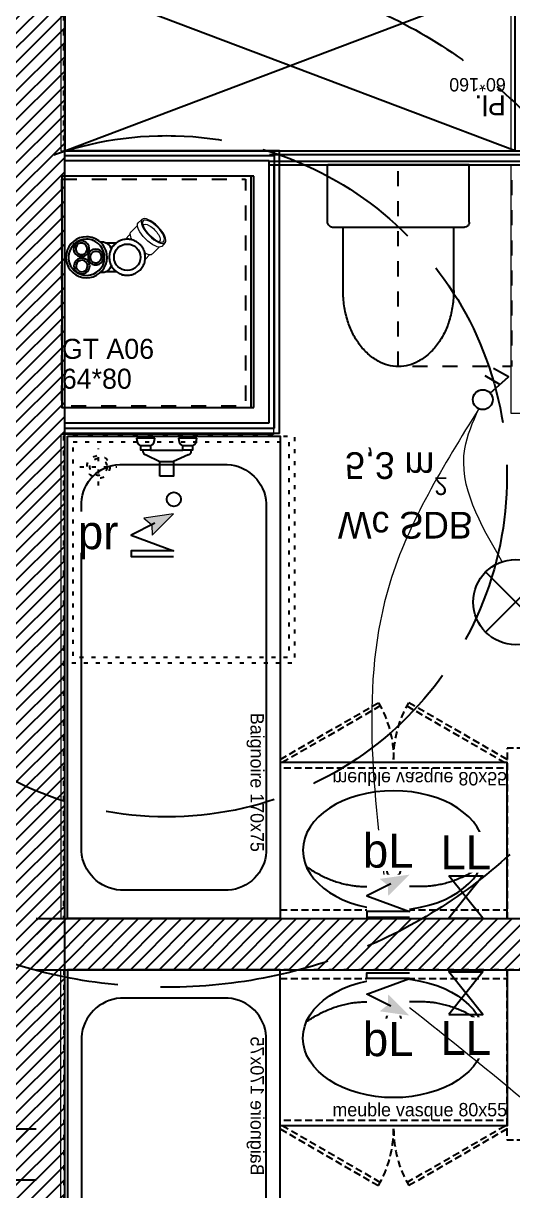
# Model space of a CAD drawing. Header units: centimetres. Extents: x 2648 to 12729, y 1890 to 6224.
# Drawn here: x 6792.4 to 6965, y 4130.6 to 4541.8 of the extents above; entities that cross this region are included whole.
import ezdxf

# ---------------------------------------------------------------- set-up
doc = ezdxf.new("R2010")
doc.units = ezdxf.units.CM
for name, pattern in [('ACAD_ISO02W100', [15, 12, -3]), ('ISO-03', [1.5, 0.6, -0.9]), ('Style de ligne -1', [0.41664, 0.20828, -0.20836]), ('Style de ligne -11', [0.347222, 0.20828, -0.138942]), ('Style de ligne -13', [0.147638, 0.098425, -0.049213]), ('Style de ligne -19', [0.166667, 0.055556, -0.111111]), ('Style de ligne -5', [0.20828, 0.069425, -0.138855]), ('VW-01', [0.41656, 0.20828, -0.20828])]:
    doc.linetypes.add(name, pattern=pattern)
for name, color, linetype in [('B aménagement intérieur', 252, 'Continuous'), ('B BATI-équipement-sanitaires', 252, 'Continuous'), ('B faience', 252, 'Style de ligne -11'), ('B Faux plafonds', 9, 'Continuous'), ('B GÈnÈral_Hatch', 252, 'Continuous'), ('B Général', 252, 'Continuous'), ('C ANNOTATIONS-prestations', 252, 'Continuous'), ('C ANNOTATIONS-texte', 252, 'Continuous'), ('C ANNOTATIONS-texte surfaces', 252, 'Continuous'), ('C ANNOTATIONS-textes-numérotation gaine', 252, 'ISO-03'), ('D SURFACES-shab', 252, 'Continuous'), ('F REMPLISSAGE-vert clair', 252, 'Continuous'), ('F REMPLISSAGE-vert foncé', 252, 'Continuous'), ('prlm-EAU-CHU', 42, 'Continuous'), ('prlm-EAU-EF', 161, 'Continuous'), ('prlm-GT', 242, 'Continuous'), ('prlm-MOD', 64, 'Continuous')]:
    doc.layers.add(name, color=color, linetype=linetype)
doc.layers.add('prlm-ELEC-CFO', color=10, linetype='Continuous', lineweight=25)
doc.layers.add('prlm-ZEROPLOT', color=254, linetype='Continuous', plot=False)
doc.styles.add('Eurostile', font='Eurosti.TTF')
doc.styles.add('prlm-elec-cfo', font='comic.ttf', dxfattribs={"height": 12})
pattern_1 = [(45, (0, 0), (2.4253472, -2.6458333), [])]

# ---------------------------------------------------------------- blocks, each defined once
blk = doc.blocks.new('A 80.Placard 60.160')
at = {"layer": 'B Général', "linetype": 'Continuous'}
for p, q in [((80, 30), (-80, -30)), ((-80, 30), (80, -30))]:
    blk.add_line(p, q, dxfattribs=at)
at = {"layer": 'B Général', "linetype": 'Continuous', "flags": 128}
blk.add_lwpolyline([(80, -30), (80, 30), (-80, 30), (-80, -30)], dxfattribs=at)
for points in [[(80, -30), (80, -35), (-80, -35), (-80, -30)], [(2.5, -32.5), (2.5, -35), (-80, -35), (-80, -32.5)], [(80, -30), (80, -32.5), (-2.5, -32.5), (-2.5, -30)]]:
    blk.add_lwpolyline(points, close=True, dxfattribs=at)
at = {"layer": 'B Général', "insert": (-76.72, 17.52), "char_height": 7.059, "attachment_point": 1, "line_spacing_factor": 0.894142, "style": 'Eurostile'}
blk.add_mtext('Pl.', dxfattribs=at)
at = {"layer": 'C ANNOTATIONS-prestations', "insert": (-76.72, 6.72), "char_height": 4.706, "attachment_point": 4, "line_spacing_factor": 0.894142, "style": 'Eurostile'}
blk.add_mtext('60*160', dxfattribs=at)
blk = doc.blocks.new('A 80.Groupe-3-1')
at = {"layer": 'B Général', "linetype": 'Continuous'}
for centre, major_axis, ratio in [((0, -24.07), (32, 0), 0.65625), ((0, -6.97), (1.5, 0), 1), ((0, -17.15), (2.5, 0), 1)]:
    blk.add_ellipse(centre, major_axis=major_axis, ratio=ratio, dxfattribs=at)
for points in [[(-30.82, -18.37), (-20.7, -11.37), (-9.74, -11.32), (-4.71, -11.3), (0, -11.3)], [(30.82, -18.37), (20.7, -11.37), (9.74, -11.32), (4.71, -11.3), (0, -11.3)]]:
    blk.add_open_spline(points, degree=2, knots=[0, 0, 0, 1, 1, 2, 2, 2], dxfattribs=at)
blk.add_open_spline([(-30.45, -17.59), (-30.5, -17.61), (-30.55, -17.64)], degree=2, dxfattribs=at)
blk = doc.blocks.new('A 80.meuble vasque 80x60')
at = {"layer": 'B BATI-équipement-sanitaires', "linetype": 'Style de ligne -13', "ltscale": 25.4, "flags": 128}
for points in [[(-40, -3.07), (40, -3.07), (40, -53.07), (-40, -53.07)], [(-40, -56.07), (-5.36, -76.07), (-4.71, -74.94), (-39.35, -54.94)], [(40, -56.07), (5.36, -76.07), (4.71, -74.94), (39.35, -54.94)]]:
    blk.add_lwpolyline(points, close=True, dxfattribs=at)
at = {"layer": 'B BATI-équipement-sanitaires', "linetype": 'Style de ligne -13', "ltscale": 25.4}
for centre, start, end in [((-40, -56.07), 330, 0), ((40, -56.07), 180, 210)]:
    blk.add_arc(centre, 40, start, end, dxfattribs=at)
at = {"layer": 'B Général', "flags": 128}
blk.add_lwpolyline([(-40, 0), (40, 0), (40, -55), (-40, -55)], close=True, dxfattribs=at)
at = {"layer": 'B Général'}
blk.add_blockref('A 80.Groupe-3-1', (0, 0), dxfattribs=at)
at = {"layer": 'C ANNOTATIONS-prestations', "insert": (40, -53.07), "char_height": 4.706, "width": 80, "attachment_point": 9, "line_spacing_factor": 0.894142, "style": 'Eurostile'}
blk.add_mtext('meuble vasque 80x55', dxfattribs=at)
blk = doc.blocks.new('A 80.Lave Linge')
at = {"layer": 'B Général', "linetype": 'Style de ligne -13', "ltscale": 25.4, "flags": 128}
blk.add_lwpolyline([(-29.47, 30), (-29.47, 36), (30.53, 36), (30.53, 30)], dxfattribs=at)
blk.add_lwpolyline([(-29.47, 30), (30.53, 30), (30.53, -30), (-29.47, -30)], close=True, dxfattribs=at)
at = {"layer": 'B Général', "insert": (0, 0), "char_height": 7.059, "attachment_point": 5, "line_spacing_factor": 0.894142, "style": 'Eurostile'}
blk.add_mtext('LL', dxfattribs=at)
blk = doc.blocks.new('A 80.200_wc-2')
at = {"layer": 'B Général', "linetype": 'Continuous'}
for p, q in [((-25, -20.1), (-25, 0)), ((-24.9, 0.1), (24.9, 0.1)), ((25, -20.1), (25, 0)), ((-19.5, -44.2), (-19.5, -21.9)), ((19.5, -44.2), (19.5, -21.9))]:
    blk.add_line(p, q, dxfattribs=at)
at = {"layer": 'B Général', "linetype": 'Continuous', "flags": 128}
blk.add_lwpolyline([(-25, -20.1), (-24.9, -20.6), (-24.75, -20.9), (-24.55, -21.2), (-24.3, -21.45), (-23.9, -21.7), (-23.4, -21.85), (-23.15, -21.9), (23.25, -21.9), (23.55, -21.85), (23.9, -21.7), (24.2, -21.5), (24.45, -21.3), (24.65, -21.05), (24.8, -20.75), (24.9, -20.5), (24.95, -20.3), (25, -20.1)], dxfattribs=at)
for points in [[(-19.5, -44.2), (-19.5, -44.2, 0.036537), (-19.11, -49.53, 0.035337), (-17.94, -54.75), (-17.94, -54.75, 0.041299), (-16.22, -59.09), (-16.22, -59.09), (-16.22, -59.1, 0.041783), (-13.79, -63.08, 0.053503), (-10.77, -66.4), (-10.77, -66.4, 0.054816), (-7.12, -69.02), (-7.12, -69.02, 0.063755), (-3.68, -70.42), (-3.68, -70.42, 0.064897), (0, -70.9)], [(0, -70.9, 0.064897), (3.68, -70.42), (3.68, -70.42, 0.063726), (7.12, -69.02), (7.12, -69.02, 0.054816), (10.77, -66.4), (10.77, -66.4, 0.053503), (13.79, -63.08, 0.041783), (16.22, -59.1), (16.22, -59.09), (16.22, -59.09, 0.041299), (17.94, -54.75), (17.94, -54.75, 0.035337), (19.11, -49.53, 0.036556), (19.5, -44.2)]]:
    blk.add_lwpolyline(points, format="xyb", dxfattribs=at)
at = {"layer": 'B Général', "linetype": 'Continuous'}
for centre, start, end in [((-24.9, 0), 90, 180), ((24.9, 0), 0, 90)]:
    blk.add_arc(centre, 0.1, start, end, dxfattribs=at)
blk = doc.blocks.new('A 80.WC-plan')
at = {"layer": 'B Général', "linetype": 'Style de ligne -1', "ltscale": 25.4, "flags": 128}
blk.add_lwpolyline([(-32.5, -4), (-32.5, -75), (-72.5, -75), (-72.5, -4)], close=True, dxfattribs=at)
at = {"layer": 'B Général', "xscale": -1, "rotation": 180}
blk.add_blockref('A 80.200_wc-2', (-32.6, -74.9), dxfattribs=at)
blk = doc.blocks.new('A 80.Groupe-4-1')
at = {"layer": 'B Général', "linetype": 'Style de ligne -19', "ltscale": 25.4}
for p, q in [((-29.11, -35.61), (-29.11, -22.61)), ((-22.61, -29.11), (-35.61, -29.11))]:
    blk.add_line(p, q, dxfattribs=at)
at = {"layer": 'B Général', "linetype": 'Style de ligne -19', "ltscale": 25.4, "flags": 128}
for points in [[(-40, -40), (-40, 40), (40, 40), (40, -40)], [(-38, -38), (-38, 38), (38, 38), (38, -38)]]:
    blk.add_lwpolyline(points, close=True, dxfattribs=at)
at = {"layer": 'B Général', "linetype": 'Style de ligne -19', "ltscale": 25.4}
for radius in [4, 3]:
    blk.add_circle((-29.11, -29.11), radius, dxfattribs=at)
blk = doc.blocks.new('A 80.Douche pointillée')
at = {"layer": 'B Général'}
blk.add_blockref('A 80.Groupe-4-1', (0, 0), dxfattribs=at)
blk = doc.blocks.new('A 80.Baignoire 75_170')
at = {"layer": 'B faience', "lineweight": 18, "flags": 128}
blk.add_lwpolyline([(-85, 38.5), (-85, -37.5), (86, -37.5)], dxfattribs=at)
at = {"layer": 'B Général', "linetype": 'Continuous', "flags": 128}
blk.add_lwpolyline([(-84, -36.5), (-84, 38.5), (86, 38.5), (86, -36.5)], close=True, dxfattribs=at)
blk.add_lwpolyline([(-74, -17.85), (-74, 19.85, -0.379059), (-60.25, 33.6), (62.5, 33.6, -0.377778), (76, 20.1), (76, -17.85, -0.374545), (62.25, -31.6), (-60.5, -31.6, -0.392593), (-74, -18.1)], format="xyb", close=True, dxfattribs=at)
at = {"layer": 'B Général', "linetype": 'Continuous'}
blk.add_circle((-61.7, 1), 2.5, dxfattribs=at)
at = {"layer": 'B Général'}
blk.add_blockref('A 80.Douche pointillée', (-44, 3.5), dxfattribs=at)
at = {"layer": 'C ANNOTATIONS-prestations', "insert": (62.5, 26.61), "char_height": 4.706, "width": 80, "attachment_point": 9, "line_spacing_factor": 0.894142, "style": 'Eurostile'}
blk.add_mtext('Baignoire 170x75', dxfattribs=at)
blk = doc.blocks.new('A 80.T4 A13_A14 Bas (2D)')
at = {"layer": 'B Général', "linetype": 'Continuous'}
for p, q in [((-399.25, 155.48), (-323.49, 155.48)), ((-323.49, 155.48), (-323.49, 55.98)), ((-399.25, 146.48), (-332.49, 146.48)), ((-332.49, 146.48), (-332.49, 64.98)), ((-332.49, 64.98), (-399.25, 64.98)), ((-326.97, 60.98), (-238.14, 60.98)), ((-323.49, 55.98), (-399.25, 55.98)), ((-326.97, 55.98), (-238.14, 55.98))]:
    blk.add_line(p, q, dxfattribs=at)
at = {"layer": 'D SURFACES-shab', "lineweight": 18, "flags": 128}
for points in [[(-241.8, 60.98), (-325.62, 60.98), (-325.62, 155.98), (-400.62, 155.98), (-400.62, 326.51), (-138.8, 326.51), (-139.8, 148.51), (-241.8, 148.51)], [(-138.79, 28.51), (-138.8, -330.49), (-400.57, -330.49), (-400.62, 55.98), (-241.79, 55.98), (-241.79, -9.02), (-236.95, -9.02), (-236.95, 28.51)]]:
    blk.add_lwpolyline(points, close=True, dxfattribs=at)
at = {"layer": 'F REMPLISSAGE-vert clair'}
for p, q in [((-399.25, 153.68), (-325.29, 153.68)), ((-325.29, 153.68), (-325.29, 57.78)), ((-399.25, 151.88), (-327.09, 151.88)), ((-327.09, 151.88), (-327.09, 59.58)), ((-327.09, 59.58), (-399.25, 59.58)), ((-325.29, 57.78), (-399.25, 57.78)), ((-326.97, 59.68), (-238.14, 59.68)), ((-326.97, 57.28), (-238.14, 57.28))]:
    blk.add_line(p, q, dxfattribs=at)
at = {"layer": 'F REMPLISSAGE-vert clair', "linetype": 'Continuous'}
for p, q in [((-399.25, 146.48), (-332.49, 146.48)), ((-332.49, 146.48), (-332.49, 64.98)), ((-332.49, 64.98), (-399.25, 64.98))]:
    blk.add_line(p, q, dxfattribs=at)
at = {"layer": 'F REMPLISSAGE-vert foncé', "linetype": 'Continuous'}
for p, q in [((-399.25, 155.48), (-323.49, 155.48)), ((-323.49, 155.48), (-323.49, 55.98)), ((-326.97, 60.98), (-238.14, 60.98)), ((-323.49, 55.98), (-399.25, 55.98)), ((-326.97, 55.98), (-238.14, 55.98))]:
    blk.add_line(p, q, dxfattribs=at)
at = {"layer": 'F REMPLISSAGE-vert foncé'}
for p, q in [((-399.25, 153.68), (-325.29, 153.68)), ((-325.29, 153.68), (-325.29, 57.78)), ((-325.29, 57.78), (-399.25, 57.78)), ((-326.97, 59.68), (-238.14, 59.68)), ((-326.97, 57.28), (-238.14, 57.28))]:
    blk.add_line(p, q, dxfattribs=at)
at = {"layer": 'B aménagement intérieur', "xscale": -0.9926628695318722}
blk.add_blockref('A 80.Placard 60.160', (-319.84, 25.98), dxfattribs=at)
at = {"layer": 'B Général', "xscale": -1, "rotation": 270}
blk.add_blockref('A 80.Baignoire 75_170', (-361.75, 240.48), dxfattribs=at)
at = {"layer": 'B Général'}
blk.add_blockref('A 80.meuble vasque 80x60', (-283.25, 326.51), dxfattribs=at)
at = {"layer": 'B Général', "rotation": 90}
blk.add_blockref('A 80.Lave Linge', (-207.25, 295.97), dxfattribs=at)
at = {"layer": 'B Général', "xscale": -1}
blk.add_blockref('A 80.WC-plan', (-314.16, 135.98), dxfattribs=at)
at = {"layer": 'C ANNOTATIONS-texte', "insert": (-279.14, 183.07), "char_height": 9.412, "attachment_point": 8, "line_spacing_factor": 0.894142, "style": 'Eurostile'}
blk.add_mtext('Wc SDB', dxfattribs=at)
at = {"layer": 'C ANNOTATIONS-texte surfaces', "insert": (-282.32, 177.26), "char_height": 9.412, "attachment_point": 2, "line_spacing_factor": 0.894142, "style": 'Eurostile'}
blk.add_mtext('5,3 m{\\H0.6667x;\\S2^ ;}', dxfattribs=at)
blk = doc.blocks.new('A 80.Groupe-19-1')
at = {"layer": 'B Général', "linetype": 'VW-01', "ltscale": 25.4, "flags": 128}
blk.add_lwpolyline([(6805.97, 4486.92), (6870.75, 4486.92), (6870.75, 4406.92), (6805.97, 4406.92)], close=True, dxfattribs=at)
at = {"layer": 'C ANNOTATIONS-textes-numérotation gaine', "insert": (6805.97, 4430.65), "char_height": 7.059, "width": 48.6441, "attachment_point": 1, "line_spacing_factor": 0.894142, "style": 'Eurostile'}
blk.add_mtext('GT A06\\P64*80', dxfattribs=at)
blk = doc.blocks.new('xi.PTCE')
at = {"layer": 'prlm-ELEC-CFO', "color": 0}
for points in [[(-10.61, 10.61), (10.61, -10.61)], [(10.61, 10.61), (-10.61, -10.61)]]:
    blk.add_lwpolyline(points, dxfattribs=at)
at = {"layer": 'prlm-ELEC-CFO', "color": 0, "linetype": 'ByBlock'}
blk.add_circle((0, 0), 15, dxfattribs=at)
blk = doc.blocks.new('xi.LLrob')
at = {"layer": 'prlm-EAU-EF', "color": 0}
blk.add_lwpolyline([(-6, 7.5), (6, 7.5), (-6, -7.5), (6, -7.5)], close=True, dxfattribs=at)
blk = doc.blocks.new('xi.BL')
at = {"color": 0, "lineweight": 5}
blk.add_wipeout([(-7.5, -7.5), (7.5, -7.5), (7.5, 7.5), (-7.5, 7.5)], dxfattribs=at).dxf.layer = 'prlm-ELEC-CFO'
at = {"layer": 'prlm-ELEC-CFO', "lineweight": 5}
blk.add_hatch(color=0, dxfattribs=at).paths.add_polyline_path([(-3, 6), (-0.1, 3.7), (0, 0), (7.5, 7.5)])
at = {"layer": 'prlm-ELEC-CFO', "color": 0}
blk.add_lwpolyline([(0.95, 4.23), (-7.5, 0), (7.5, -5.5), (-7.5, -5.5), (-7.5, -7.5), (7.5, -7.5)], dxfattribs=at)
blk = doc.blocks.new('xi.DA')
at = {"layer": 'prlm-ELEC-CFO', "color": 0}
for points in [[(4.05, 1.39), (-1.17, 4.34)], [(0.61, -1.67), (7.04, 4.05), (1.81, 7.01)]]:
    blk.add_lwpolyline(points, dxfattribs=at)
blk.add_circle((-2, -4), 3.5, dxfattribs=at)
blk = doc.blocks.new('xi.dchrob')
at = {"layer": 'prlm-MOD', "color": 161}
for p, q in [((8.16, -2.3), (8.16, 2.3)), ((13.38, 1.16), (13.38, -1.16))]:
    blk.add_line(p, q, dxfattribs=at)
for points in [[(0, 10.66), (0, 4.16)], [(4.19, -5.66), (4.19, 5.66)], [(5.77, 7.56), (8.16, 2.38)], [(5.77, -7.26), (8.16, -2.37)], [(0, -4.16), (0, -10.66)]]:
    blk.add_lwpolyline(points, dxfattribs=at)
for points in [[(2.5, 9.16), (4.19, 9.16), (4.19, 5.66), (2.5, 5.66)], [(13.38, -2.37), (8.16, -2.37), (8.16, 2.38), (13.38, 2.38)], [(2.5, -5.66), (4.19, -5.66), (4.19, -9.16), (2.5, -9.16)]]:
    blk.add_lwpolyline(points, close=True, dxfattribs=at)
for centre, radius, start, end in [((0, 7.41), 3.25, 32.579, 90), ((4.65, 7.56), 1.13, 0, 114.0743), ((0, 7.41), 3.25, 270, 327.421), ((0, -7.41), 3.25, 32.579, 90), ((4.65, -7.26), 1.13, 245.9257, 360), ((0, -7.41), 3.25, 270, 327.421)]:
    blk.add_arc(centre, radius, start, end, dxfattribs=at)
at = {"layer": 'prlm-ZEROPLOT', "color": 253, "linetype": 'ACAD_ISO02W100', "ltscale": 5}
for radius in [180, 120]:
    blk.add_circle((13.38, 0), radius, dxfattribs=at)
blk = doc.blocks.new('xi.ccev1')
at = {"layer": 'prlm-EAU-CHU', "color": 0, "lineweight": 13}
for p, q in [((-5, -3.93), (-5, -6.32)), ((5, -3.93), (5, -6.32)), ((-5.41, -10.46), (-5.41, -7.11)), ((5.41, -7.11), (5.41, -10.46)), ((-5.8, -13.12), (-5.89, -11.33)), ((5.89, -11.33), (5.79, -13.07)), ((5.78, -14.4), (5.78, -14.4))]:
    blk.add_line(p, q, dxfattribs=at)
for radius in [6.36, 4.67]:
    blk.add_circle((0, 0), radius, dxfattribs=at)
for centre, radius, start, end in [((-4.48, -7.14), 0.936, 141.8741, 175.3395), ((-2.54, -9.09), 3.68, 101.224, 136.493), ((2.54, -9.09), 3.68, 43.507, 78.776), ((4.48, -7.14), 0.936, 4.6605, 38.1259)]:
    blk.add_arc(centre, radius, start, end, dxfattribs=at)
at = {"layer": 'prlm-EAU-CHU', "color": 0, "lineweight": 13, "extrusion": (0, 0, -1)}
for centre, major_axis, ratio, start_param, end_param in [((0, -11.41), (-5.89, 0), 0.391508, 0.036281, 3.105311), ((0, -12.09), (-4.1, 0.03), 0.383971, 2.986035, 6.398097)]:
    blk.add_ellipse(centre, major_axis=major_axis, ratio=ratio, start_param=start_param, end_param=end_param, dxfattribs=at)
for major_axis, ratio in [((5.79, 0), 0.383426), ((5.11, 0), 0.383329)]:
    blk.add_ellipse((0, -13.07), major_axis=major_axis, ratio=ratio, dxfattribs=at)
blk = doc.blocks.new('xi.evacbg')
at = {"layer": 'prlm-EAU-CHU', "color": 0}
for p, q in [((7.31, 5), (3.93, 5)), ((3.93, -5), (7.31, -5))]:
    blk.add_line(p, q, dxfattribs=at)
at = {"layer": 'prlm-EAU-CHU', "color": 0, "flags": 128}
for points in [[(5.62, 3.07), (5.77, 3.37), (5.98, 3.7), (6.2, 4.01), (6.44, 4.29), (6.69, 4.54), (6.95, 4.76), (7.23, 4.96), (7.52, 5.11), (7.82, 5.24), (8.12, 5.33), (8.43, 5.39), (8.74, 5.41), (9.54, 5.41)], [(9.54, -5.41), (8.74, -5.41), (8.43, -5.39), (8.12, -5.33), (7.82, -5.24), (7.52, -5.11), (7.23, -4.96), (6.95, -4.76), (6.69, -4.54), (6.44, -4.29), (6.2, -4.01), (5.98, -3.7), (5.77, -3.37), (5.62, -3.07)]]:
    blk.add_lwpolyline(points, dxfattribs=at)
at = {"layer": 'prlm-EAU-CHU', "color": 0}
blk.add_circle((0, 0), 4.67, dxfattribs=at)
for centre, radius, start, end in [((0, 0), 6.36, 138.6059, 146.3941), ((0, 0), 6.36, 131.3941, 138.6059), ((0, 0), 6.36, 123.6059, 131.3941), ((0, 0), 6.36, 116.3941, 123.6059), ((0, 0), 6.36, 108.6059, 116.3941), ((0, 0), 6.36, 101.3941, 108.6059), ((0, 0), 6.36, 93.6059, 101.3941), ((0, 0), 6.36, 86.3941, 93.6059), ((0, 0), 6.36, 78.6059, 86.3941), ((0, 0), 6.36, 71.3941, 78.6059), ((0, 0), 6.36, 63.6059, 71.3941), ((0, 0), 6.36, 56.3941, 63.6059), ((0, 0), 6.36, 48.6059, 56.3941), ((0, 0), 6.36, 41.3941, 48.6059), ((0, 0), 6.36, 33.6059, 41.3941), ((14.36, 0), 7.25, 270, 228.5812), ((14.36, 0), 6.37, 270, 252.0195), ((16.02, 3.06), 2.77, 292.9216, 292.8542), ((16.02, 3.06), 2.03, 308.8526, 307.7576), ((0, 0), 6.36, 176.3941, 183.6059), ((0, 0), 6.36, 168.6059, 176.3941), ((0, 0), 6.36, 161.3941, 168.6059), ((0, 0), 6.36, 153.6059, 161.3941), ((0, 0), 6.36, 146.3941, 153.6059), ((0, 0), 6.36, 26.3941, 33.6059), ((0, 0), 6.36, 18.6059, 26.3941), ((0, 0), 6.36, 11.3941, 18.6059), ((0, 0), 6.36, 3.6059, 11.3941), ((0, 0), 6.36, 356.3941, 3.6059), ((11.09, -0.09), 2.77, 63.2955, 271.4166), ((11.09, -0.09), 2.03, 55.8105, 55.3261), ((11.09, -0.09), 2.77, 271.4166, 63.2955), ((0, 0), 6.36, 183.6059, 191.3941), ((0, 0), 6.36, 191.3941, 198.6059), ((0, 0), 6.36, 198.6059, 206.3941), ((0, 0), 6.36, 206.3941, 213.6059), ((0, 0), 6.36, 213.6059, 221.3941), ((0, 0), 6.36, 318.6059, 326.3941), ((0, 0), 6.36, 326.3941, 333.6059), ((0, 0), 6.36, 333.6059, 341.3941), ((0, 0), 6.36, 341.3941, 348.6059), ((0, 0), 6.36, 348.6059, 356.3941), ((16.17, -2.97), 2.77, 63.2955, 271.4166), ((16.17, -2.97), 2.03, 55.8105, 55.3261), ((16.17, -2.97), 2.77, 271.4166, 63.2955), ((0, 0), 6.36, 221.3941, 228.6059), ((0, 0), 6.36, 228.6059, 236.3941), ((0, 0), 6.36, 236.3941, 243.6059), ((0, 0), 6.36, 243.6059, 251.3941), ((0, 0), 6.36, 251.3941, 258.6059), ((0, 0), 6.36, 258.6059, 266.3941), ((0, 0), 6.36, 266.3941, 273.6059), ((0, 0), 6.36, 273.6059, 281.3941), ((0, 0), 6.36, 281.3941, 288.6059), ((0, 0), 6.36, 288.6059, 296.3941), ((0, 0), 6.36, 296.3941, 303.6059), ((0, 0), 6.36, 303.6059, 311.3941), ((0, 0), 6.36, 311.3941, 318.6059), ((14.36, 0), 7.25, 228.2629, 270), ((14.36, 0), 6.37, 247.7493, 270)]:
    blk.add_arc(centre, radius, start, end, dxfattribs=at)
blk = doc.blocks.new('xi.PR')
at = {"layer": 'prlm-ELEC-CFO', "lineweight": 5}
blk.add_hatch(color=0, dxfattribs=at).paths.add_polyline_path([(-3, 6), (-0.1, 3.7), (0, 0), (7.5, 7.5)])
at = {"layer": 'prlm-ELEC-CFO', "color": 0}
blk.add_lwpolyline([(0.95, 4.23), (-7.5, 0), (7.5, -5.5), (-7.5, -5.5), (-7.5, -7.5), (7.5, -7.5)], dxfattribs=at)
at = {"layer": 'prlm-ELEC-CFO', "color": 0, "lineweight": 5, "flags": 128}
blk.add_lwpolyline([(-3, 6), (-0.1, 3.7), (0, 0), (7.5, 7.5)], close=True, dxfattribs=at)

msp = doc.modelspace()

# ---------------------------------------------------------------- hatches: boundary and pattern name
at = {"layer": 'B GÈnÈral_Hatch', "linetype": 'Continuous'}
h = msp.add_hatch(dxfattribs=at)
h.set_pattern_fill('50_BETON', color=256, style=0, pattern_type=2)
h.set_pattern_definition(pattern_1)
h.paths.add_polyline_path([(6786.972, 3541.389), (6806.972, 3541.389), (6806.972, 4895.389), (6786.972, 4895.389)])
h = msp.add_hatch(dxfattribs=at)
h.set_pattern_fill('50_BETON', color=256, style=0, pattern_type=2)
h.set_pattern_definition(pattern_1)
h.paths.add_polyline_path([(7614.484, 4208.389), (7614.484, 4226.389), (6796.972, 4226.389), (6796.972, 4208.389)])
h = msp.add_hatch(dxfattribs=at)
h.set_pattern_fill('50_BETON', color=256, style=0, pattern_type=2)
h.set_pattern_definition(pattern_1)
h.paths.add_polyline_path([(6503.888, 4152.389), (6485.888, 4134.389), (6796.972, 4134.389), (6796.972, 4152.389)])

# ---------------------------------------------------------------- linework, layer by layer
at = {"layer": 'B Faux plafonds', "linetype": 'Style de ligne -5', "ltscale": 25.4, "flags": 128}
for points in [[(7332.568, 4519.389), (7332.568, 4342.317), (7424.484, 4342.317), (7424.484, 4437.387), (7604.484, 4437.387), (7604.484, 4883.389), (6806.618, 4883.389), (6806.618, 4496.916), (6880.752, 4496.916), (6880.752, 4396.916), (6806.618, 4396.916), (6806.618, 4226.389), (7085.484, 4226.389), (7085.484, 4409.389), (6969.568, 4409.389), (6969.568, 4519.389)], [(6806.712, 4037.862), (6881.846, 4037.862), (6881.846, 3937.862), (6806.712, 3937.862), (6806.712, 3551.389), (7604.484, 3551.389), (7604.484, 3997.391), (7424.484, 3997.391), (7424.484, 4087.461), (7332.568, 4087.46), (7332.568, 3910.389), (6964.568, 3910.389), (6964.568, 4030.389), (7067.484, 4030.389), (7067.484, 4208.389), (6806.712, 4208.389)]]:
    msp.add_lwpolyline(points, close=True, dxfattribs=at)
at = {"layer": 'B Général', "linetype": 'Continuous', "lineweight": 18}
for p, q in [((6806.972, 3541.389), (6806.972, 4895.389)), ((6796.972, 4226.389), (7067.484, 4226.389)), ((6796.972, 4208.389), (7067.484, 4208.389)), ((6503.888, 4152.389), (6796.972, 4152.389)), ((6485.888, 4134.389), (6796.972, 4134.389))]:
    msp.add_line(p, q, dxfattribs=at)
at = {"layer": 'B Général', "linetype": 'Continuous'}
for p, q in [((6806.972, 3541.389), (6806.972, 4895.389)), ((6796.972, 4226.389), (7067.484, 4226.389)), ((6796.972, 4208.389), (7067.484, 4208.389)), ((6503.888, 4152.389), (6796.972, 4152.389)), ((6485.888, 4134.389), (6796.972, 4134.389))]:
    msp.add_line(p, q, dxfattribs=at)
at = {"layer": 'prlm-ELEC-CFO', "lineweight": 13}
for points in [[(6952.975, 4406.04), (6921.624, 4344.556), (6920.741, 4231.86)], [(6961.3, 4352.138), (6948.06, 4391.898), (6952.975, 4406.04)]]:
    msp.add_spline(points, degree=3, dxfattribs=at)
at = {"layer": 'prlm-GT'}
msp.add_lwpolyline([(6872.735, 4487.916), (6805.972, 4487.916), (6805.972, 4406.416), (6872.735, 4406.416)], close=True, dxfattribs=at)

# ---------------------------------------------------------------- block references
at = {"layer": 'B aménagement intérieur', "xscale": -1, "rotation": 180}
msp.add_blockref('A 80.T4 A13_A14 Bas (2D)', (7206.225, 4552.896), dxfattribs=at)
at = {"layer": 'B aménagement intérieur'}
msp.add_blockref('A 80.T4 A13_A14 Bas (2D)', (7206.225, 3881.882), dxfattribs=at)
at = {"layer": 'C ANNOTATIONS-textes-numérotation gaine'}
msp.add_blockref('A 80.Groupe-19-1', (0, 0), dxfattribs=at)
at = {"layer": 'prlm-EAU-CHU'}
for name, rotation in [('xi.ccev1', 135), ('xi.evacbg', 180)]:
    msp.add_blockref(name, (6829.052, 4459.38), dxfattribs=dict(at, rotation=rotation))
at = {"layer": 'prlm-EAU-EF'}
msp.add_blockref('xi.LLrob', (6948.409, 4234.018), dxfattribs=at)
at = {"layer": 'prlm-EAU-EF', "xscale": -1, "rotation": 180}
msp.add_blockref('xi.LLrob', (6948.409, 4200.122), dxfattribs=at)
at = {"layer": 'prlm-ELEC-CFO'}
for name, p in [('xi.DA', (6956.422, 4413.227)), ('xi.PR', (6837.868, 4361.474)), ('xi.PTCE', (6966.039, 4337.906))]:
    msp.add_blockref(name, p, dxfattribs=at)

# ---------------------------------------------------------------- next in the draw order: texts
at = {"layer": 'prlm-EAU-EF', "lineweight": 20, "char_height": 12, "attachment_point": 5, "line_spacing_factor": 0.8, "style": 'prlm-elec-cfo', "bg_fill": 3, "box_fill_scale": 1.1, "bg_fill_color": 256, "bg_fill_transparency": 0}
for insert in [(6948.409, 4249.764), (6948.409, 4184.375)]:
    msp.add_mtext('LL', dxfattribs=dict(at, insert=insert))
at = {"layer": 'prlm-ELEC-CFO', "lineweight": 20, "insert": (6921.062, 4250.272), "char_height": 12, "attachment_point": 5, "line_spacing_factor": 0.8, "style": 'prlm-elec-cfo', "bg_fill": 3, "box_fill_scale": 1.1, "bg_fill_color": 256, "bg_fill_transparency": 0}
msp.add_mtext('bL', dxfattribs=at)

# ---------------------------------------------------------------- next in the draw order: linework, layer by layer
at = {"layer": 'prlm-ELEC-CFO', "lineweight": 13}
msp.add_spline([(7053.777, 4062.214), (7027.292, 4078.677), (7034.287, 4091.486), (7019.473, 4117.889), (6928.562, 4195.022)], degree=3, dxfattribs=at)

# ---------------------------------------------------------------- next in the draw order: block references
at = {"layer": 'prlm-ELEC-CFO'}
msp.add_blockref('xi.BL', (6921.062, 4234.389), dxfattribs=at)

# ---------------------------------------------------------------- next in the draw order: texts
at = {"layer": 'prlm-ELEC-CFO', "lineweight": 20, "insert": (6921.062, 4183.867), "char_height": 12, "attachment_point": 5, "line_spacing_factor": 0.8, "style": 'prlm-elec-cfo', "bg_fill": 3, "box_fill_scale": 1.1, "bg_fill_color": 256, "bg_fill_transparency": 0}
msp.add_mtext('bL', dxfattribs=at)

# ---------------------------------------------------------------- next in the draw order: block references
at = {"layer": 'prlm-ELEC-CFO', "xscale": -1, "rotation": 180}
msp.add_blockref('xi.BL', (6921.062, 4199.75), dxfattribs=at)

# ---------------------------------------------------------------- next in the draw order: block references
at = {"layer": 'prlm-MOD', "rotation": 270}
msp.add_blockref('xi.dchrob', (6842.932, 4395.603), dxfattribs=at)

# ---------------------------------------------------------------- next in the draw order: texts
at = {"layer": 'prlm-ELEC-CFO', "lineweight": 20, "insert": (6818.769, 4360.739), "char_height": 12, "attachment_point": 5, "line_spacing_factor": 0.8, "style": 'prlm-elec-cfo', "bg_fill": 3, "box_fill_scale": 1.1, "bg_fill_color": 256, "bg_fill_transparency": 0}
msp.add_mtext('pr', dxfattribs=at)

doc.saveas('drawing.dxf')
